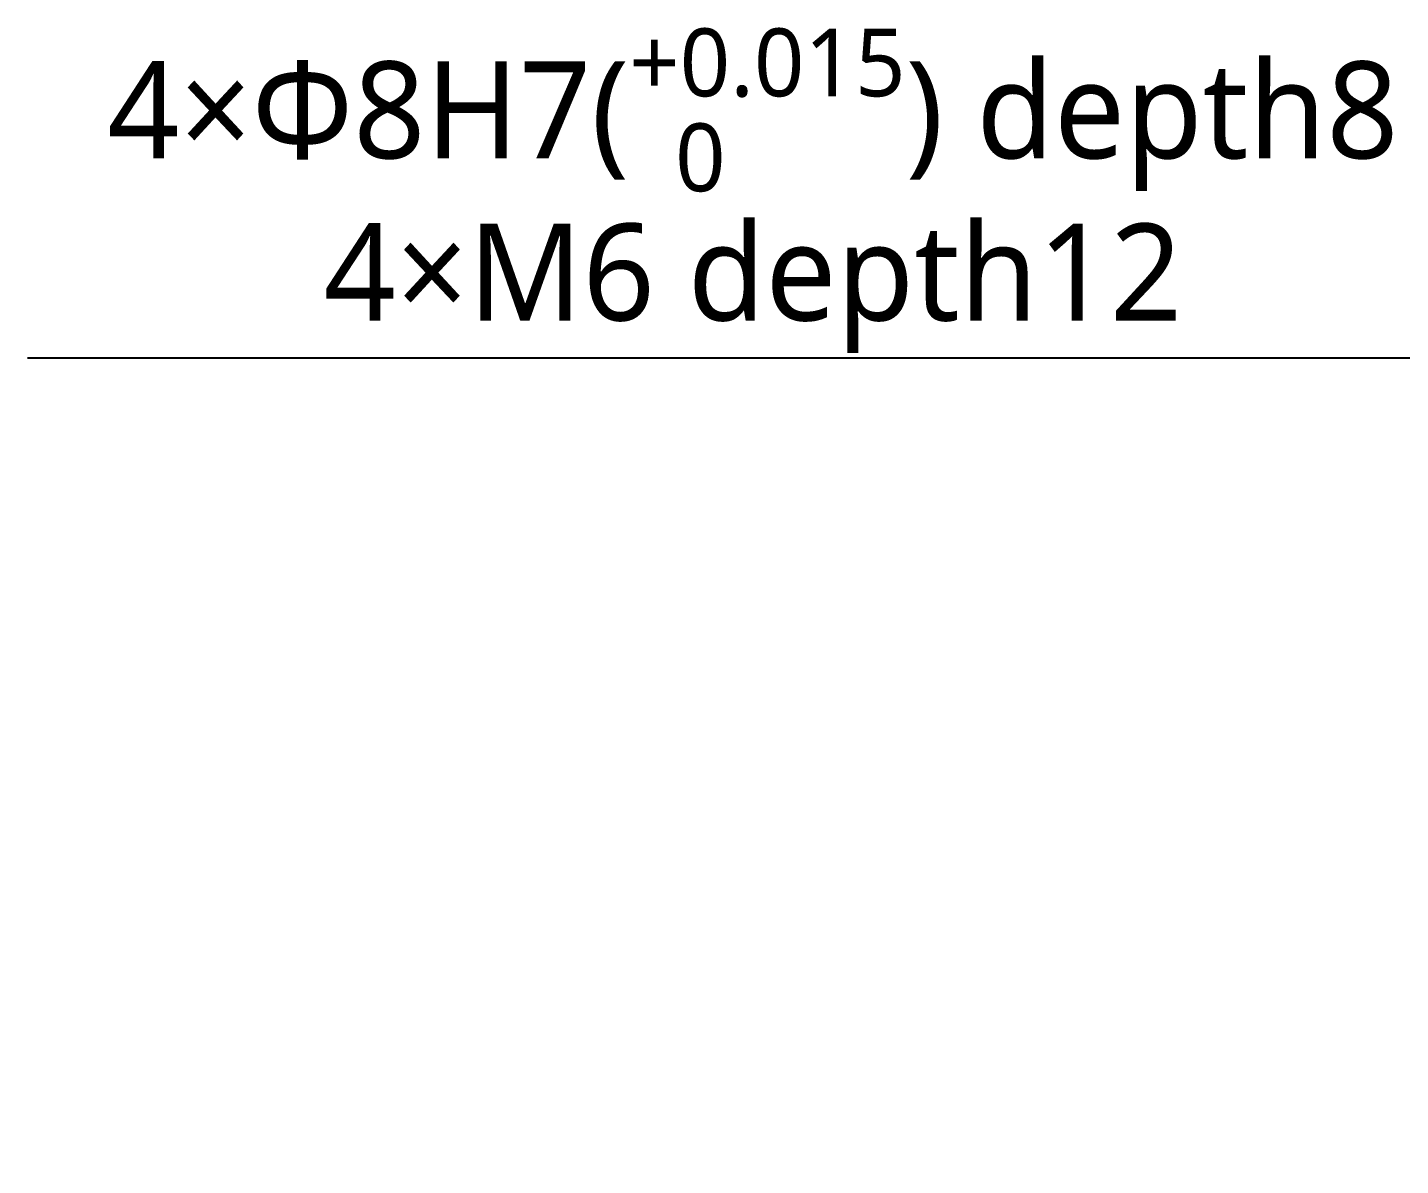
# Model space of a CAD drawing. Header units: millimetres. Extents: x 5828 to 6704, y 123 to 421.
# Drawn here: x 6372.61 to 6393.86, y 245.63 to 263.24 of the extents above; entities that cross this region are included whole.
import ezdxf
from ezdxf import colors
from ezdxf.entities.mleader import LeaderData, LeaderLine
from ezdxf.math import Vec2, Vec3

# ---------------------------------------------------------------- set-up
doc = ezdxf.new("R2010")
doc.units = ezdxf.units.MM
doc.layers.add('多重引线', color=7, linetype='Continuous')
doc.styles.add('微软雅黑', font='msyh.ttc', dxfattribs={"height": 1.5})

msp = doc.modelspace()

# ---------------------------------------------------------------- leaders
at = {"layer": '多重引线'}
ml = msp.add_multileader_mtext('Standard', dxfattribs=at)
ml.set_content('\\A1;\\pxqc;4×{\\C256;Φ8H7({\\H0.7x;\\S+0.015^   0;}) depth8\\P4×M6 depth12}', style='微软雅黑')
ml.set_leader_properties()
ml.build(insert=Vec2(0, 0))
ml.multileader.update_dxf_attribs({"text_left_attachment_type": 5, "text_right_attachment_type": 5, "dogleg_length": 1, "arrow_head_size": 1.25})
ctx = ml.context
ctx.base_point, ctx.char_height, ctx.arrow_head_size, ctx.landing_gap_size, ctx.plane_origin = Vec3(6373.1933, 258.1217), 1.5, 1.25, 0.5, Vec3(6421.1043, 245.6253)
ctx.left_attachment, ctx.right_attachment, ctx.text_align_type = 5, 5, 2
notes = []
notes.append((ctx, [(0, (1, 1, 0), (6396.35, 258.1217), (-1, 0), 1, [(0, [(6421.1043, 245.6253)], 0, [])])]))
ctx.mtext.insert, ctx.mtext.width, ctx.mtext.alignment, ctx.mtext.flow_direction = Vec3(6394.85, 263.2264), 22.015803, 3, 5
for ctx, leaders in notes:
    for number, flags, end, landing, length, lines in leaders:
        leader = LeaderData()
        leader.index, (leader.has_last_leader_line, leader.has_dogleg_vector, leader.attachment_direction) = number, flags
        leader.last_leader_point, leader.dogleg_vector, leader.dogleg_length = Vec3(end), Vec3(landing), length
        for number, points, colour, breaks in lines:
            line = LeaderLine()
            line.index, line.vertices, line.color, line.breaks = number, Vec3.list(points), colors.encode_raw_color(colour), breaks
            leader.lines.append(line)
        ctx.leaders.append(leader)

doc.saveas('drawing.dxf')
